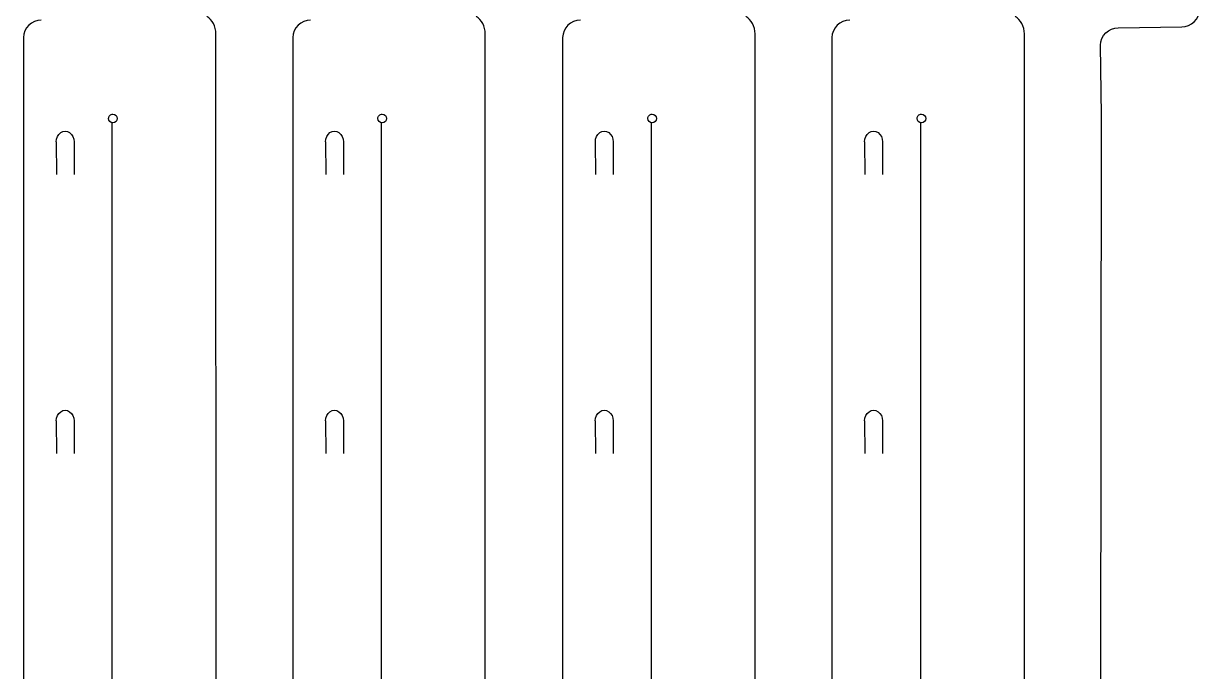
# Model space of a CAD drawing. Extents: x 9 to 642, y 361 to 1089.
# Drawn here: x 311.2 to 641.6, y 543.2 to 725.2 of the extents above; entities that cross this region are included whole.
import ezdxf

# ---------------------------------------------------------------- set-up
doc = ezdxf.new("R2010")
doc.units = 0
doc.layers.add('Layer_1', color=7, linetype='CONTINUOUS')

msp = doc.modelspace()

# ---------------------------------------------------------------- linework, layer by layer
at = {"layer": 'Layer_1', "color": 7}
for p, q in [((618.76522, 724.029121), (636.566651, 724.314871)), ((311.217919, 721.301769), (311.217919, 714.951769)), ((365.29518, 495.140796), (365.269251, 722.31126)), ((386.87502, 721.301769), (386.87502, 714.951769)), ((440.952281, 495.140796), (440.926352, 722.31126)), ((462.670737, 721.301769), (462.670737, 714.951769)), ((516.747998, 495.140796), (516.722069, 722.31126)), ((538.327812, 721.301769), (538.327812, 714.951769)), ((592.405073, 495.140796), (592.379144, 722.31126)), ((614.026426, 699.43774), (613.763933, 719.148061)), ((311.217919, 714.951769), (311.217919, 572.467056)), ((386.87502, 714.951769), (386.87502, 572.467056)), ((462.670737, 714.951769), (462.670737, 572.467056)), ((538.327812, 714.951769), (538.327812, 572.467056)), ((336.162253, 447.214227), (336.162253, 697.400475)), ((336.340953, 699.778233), (336.340953, 699.778233)), ((411.819355, 447.214227), (411.819355, 697.400475)), ((411.998054, 699.778233), (411.998054, 699.778233)), ((487.615071, 447.214227), (487.615071, 697.400475)), ((487.793771, 699.778233), (487.793771, 699.778233)), ((563.272173, 447.214227), (563.272173, 697.400475)), ((563.450872, 699.778233), (563.450872, 699.778233)), ((613.762134, 380.163093), (614.026426, 699.43774)), ((311.217919, 572.467056), (311.217919, 384.518954)), ((386.87502, 572.467056), (386.87502, 384.518954)), ((462.670737, 572.467056), (462.670737, 384.518954)), ((538.327812, 572.467056), (538.327812, 384.518954))]:
    msp.add_line(p, q, dxfattribs=at)
at = {"layer": 'Layer_1', "color": 1}
for p, q in [((320.398563, 691.981173), (320.445342, 682.856461)), ((325.428266, 691.980776), (325.451814, 682.855456)), ((396.055665, 691.981173), (396.102443, 682.856461)), ((401.085368, 691.980776), (401.108915, 682.855456)), ((471.851381, 691.981173), (471.89816, 682.856461)), ((476.881084, 691.980776), (476.904632, 682.855456)), ((547.508483, 691.981173), (547.555261, 682.856461)), ((552.538186, 691.980776), (552.561734, 682.855456)), ((320.398563, 613.568675), (320.445342, 604.443963)), ((325.428266, 613.568304), (325.451814, 604.442957)), ((396.055665, 613.568675), (396.102443, 604.443963)), ((401.085368, 613.568304), (401.108915, 604.442957)), ((471.851381, 613.568675), (471.89816, 604.443963)), ((476.881084, 613.568304), (476.904632, 604.442957)), ((547.508483, 613.568675), (547.555261, 604.443963)), ((552.538186, 613.568304), (552.561734, 604.442957))]:
    msp.add_line(p, q, dxfattribs=at)
at = {"layer": 'Layer_1', "color": 7}
for points in [[(365.269251, 722.31126), (365.243322, 724.493068), (364.237773, 726.269242), (362.716286, 727.244972)], [(440.926352, 722.31126), (440.900423, 724.493068), (439.894874, 726.269242), (438.373388, 727.244972)], [(516.722069, 722.31126), (516.69614, 724.493068), (515.690591, 726.269242), (514.169104, 727.244972)], [(592.379144, 722.31126), (592.353215, 724.493068), (591.347666, 726.269242), (589.826179, 727.244972)], [(636.566651, 724.314871), (639.337526, 724.314871), (641.567937, 726.491624), (641.567937, 729.19593)], [(316.219205, 726.182829), (313.44833, 726.182829), (311.217919, 724.006075), (311.217919, 721.301769)], [(391.876306, 726.182829), (389.105431, 726.182829), (386.87502, 724.006075), (386.87502, 721.301769)], [(467.672023, 726.182829), (464.901148, 726.182829), (462.670737, 724.006075), (462.670737, 721.301769)], [(543.329098, 726.182829), (540.558223, 726.182829), (538.327812, 724.006075), (538.327812, 721.301769)], [(613.763933, 719.148061), (613.763933, 721.852367), (615.994344, 724.029121), (618.76522, 724.029121)], [(335.117361, 698.55464), (335.117357, 698.879158), (335.24627, 699.190386), (335.475739, 699.419854)], [(336.340953, 697.331075), (335.665189, 697.331068), (335.117368, 697.878877), (335.117361, 698.55464)], [(335.475739, 699.419854), (335.705207, 699.649323), (336.016435, 699.778236), (336.340953, 699.778233)], [(336.340953, 699.778233), (337.016717, 699.778225), (337.564525, 699.230404), (337.564518, 698.55464)], [(337.564518, 698.55464), (337.564511, 697.878887), (337.016706, 697.331082), (336.340953, 697.331075)], [(410.774462, 698.55464), (410.774459, 698.879158), (410.903371, 699.190386), (411.13284, 699.419854)], [(411.998054, 697.331075), (411.32229, 697.331068), (410.77447, 697.878877), (410.774462, 698.55464)], [(411.13284, 699.419854), (411.362309, 699.649323), (411.673536, 699.778236), (411.998054, 699.778233)], [(411.998054, 699.778233), (412.673818, 699.778225), (413.221627, 699.230404), (413.22162, 698.55464)], [(413.22162, 698.55464), (413.221612, 697.878887), (412.673808, 697.331082), (411.998054, 697.331075)], [(486.570179, 698.55464), (486.570175, 698.879158), (486.699088, 699.190386), (486.928557, 699.419854)], [(487.793771, 697.331075), (487.118007, 697.331068), (486.570186, 697.878877), (486.570179, 698.55464)], [(486.928557, 699.419854), (487.158026, 699.649323), (487.469253, 699.778236), (487.793771, 699.778233)], [(487.793771, 699.778233), (488.469535, 699.778225), (489.017344, 699.230404), (489.017336, 698.55464)], [(489.017336, 698.55464), (489.017329, 697.878887), (488.469524, 697.331082), (487.793771, 697.331075)], [(562.22728, 698.55464), (562.227277, 698.879158), (562.35619, 699.190386), (562.585658, 699.419854)], [(563.450872, 697.331075), (562.775108, 697.331068), (562.227288, 697.878877), (562.22728, 698.55464)], [(562.585658, 699.419854), (562.815127, 699.649323), (563.126354, 699.778236), (563.450872, 699.778233)], [(563.450872, 699.778233), (564.126636, 699.778225), (564.674445, 699.230404), (564.674438, 698.55464)], [(564.674438, 698.55464), (564.67443, 697.878887), (564.126626, 697.331082), (563.450872, 697.331075)]]:
    msp.add_open_spline(points, degree=3, dxfattribs=at)
at = {"layer": 'Layer_1', "color": 1}
for points in [[(320.39859, 691.982496), (320.39859, 693.055408), (320.877935, 694.046775), (321.656049, 694.583218)], [(321.656049, 694.583218), (322.434188, 695.119687), (323.392879, 695.119687), (324.170993, 694.583218)], [(324.170992, 694.583218), (324.949132, 694.046775), (325.428266, 693.055355), (325.428266, 691.982443)], [(396.055691, 691.982496), (396.055691, 693.055408), (396.535037, 694.046775), (397.31315, 694.583218)], [(397.31315, 694.583218), (398.09129, 695.119687), (399.049981, 695.119687), (399.828094, 694.583218)], [(399.828094, 694.583218), (400.606234, 694.046775), (401.085368, 693.055355), (401.085368, 691.982443)], [(471.851408, 691.982496), (471.851408, 693.055408), (472.330754, 694.046775), (473.108867, 694.583218)], [(473.108867, 694.583218), (473.887006, 695.119687), (474.845697, 695.119687), (475.623811, 694.583218)], [(475.623811, 694.583218), (476.40195, 694.046775), (476.881084, 693.055355), (476.881084, 691.982443)], [(547.508509, 691.982496), (547.508509, 693.055408), (547.987855, 694.046775), (548.765968, 694.583218)], [(548.765968, 694.583218), (549.544108, 695.119687), (550.502799, 695.119687), (551.280912, 694.583218)], [(551.280912, 694.583218), (552.059052, 694.046775), (552.538186, 693.055355), (552.538186, 691.982443)], [(320.398563, 613.569998), (320.398563, 614.642909), (320.877909, 615.634277), (321.656049, 616.170746)], [(321.656049, 616.170746), (322.434162, 616.707189), (323.392853, 616.707189), (324.170993, 616.170746)], [(324.170992, 616.170746), (324.949132, 615.634277), (325.428266, 614.642856), (325.428266, 613.569945)], [(396.055665, 613.569998), (396.055665, 614.642909), (396.53501, 615.634277), (397.31315, 616.170746)], [(397.31315, 616.170746), (398.091263, 616.707189), (399.049954, 616.707189), (399.828094, 616.170746)], [(399.828094, 616.170746), (400.606234, 615.634277), (401.085368, 614.642856), (401.085368, 613.569945)], [(471.851381, 613.569998), (471.851381, 614.642909), (472.330727, 615.634277), (473.108867, 616.170746)], [(473.108867, 616.170746), (473.88698, 616.707189), (474.845671, 616.707189), (475.623811, 616.170746)], [(475.623811, 616.170746), (476.40195, 615.634277), (476.881084, 614.642856), (476.881084, 613.569945)], [(547.508483, 613.569998), (547.508483, 614.642909), (547.987829, 615.634277), (548.765968, 616.170746)], [(548.765968, 616.170746), (549.544081, 616.707189), (550.502773, 616.707189), (551.280912, 616.170746)], [(551.280912, 616.170746), (552.059052, 615.634277), (552.538186, 614.642856), (552.538186, 613.569945)]]:
    msp.add_open_spline(points, degree=3, dxfattribs=at)

doc.saveas('drawing.dxf')
